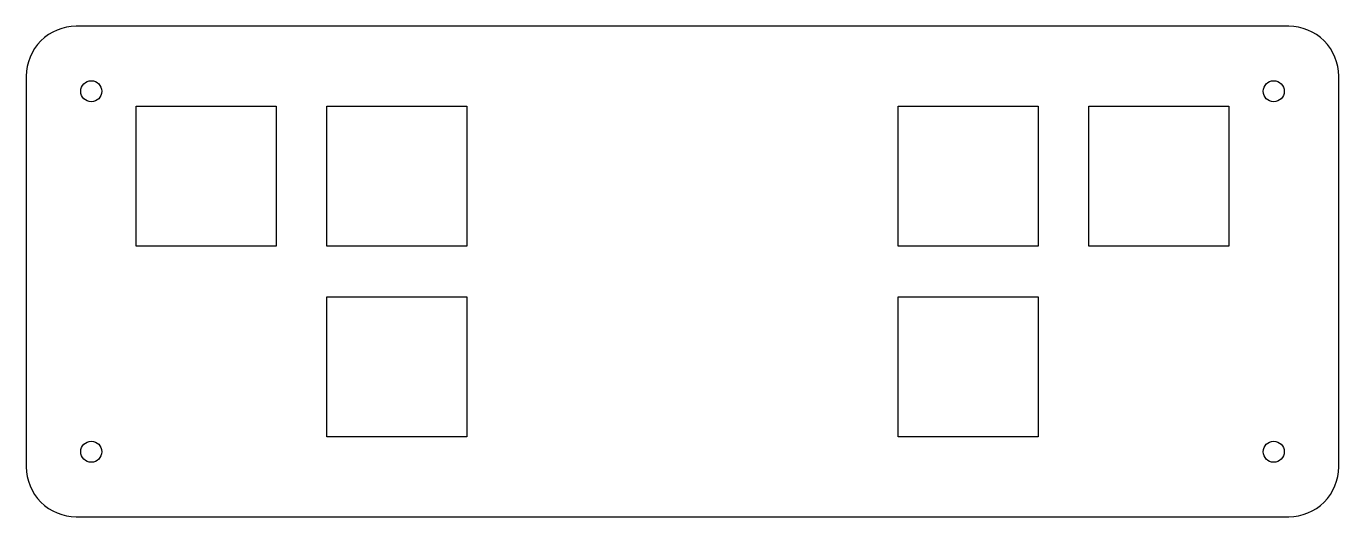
# Model space of a CAD drawing. Header units: millimetres. Extents: x -131 to 0, y -49 to 0.
import ezdxf

# ---------------------------------------------------------------- set-up
doc = ezdxf.new("R2010")
doc.units = ezdxf.units.MM
doc.layers.get('0').update_dxf_attribs({"linetype": 'CONTINUOUS'})

msp = doc.modelspace()

# ---------------------------------------------------------------- linework, layer by layer
msp.add_lwpolyline([(-126.25, 0, 0.414214), (-131.25, -5), (-131.25, -44.05, 0.414214), (-126.25, -49.05), (-5, -49.05, 0.414214), (0, -44.05), (0, -5, 0.414214), (-5, 0)], format="xyb", close=True)
for points in [[(-106.25, -8), (-106.25, -22), (-120.25, -22), (-120.25, -8)], [(-87.2, -22), (-101.2, -22), (-101.2, -8), (-87.2, -8)], [(-44.05, -22), (-44.05, -8), (-30.05, -8), (-30.05, -22)], [(-25, -8), (-11, -8), (-11, -22), (-25, -22)], [(-101.2, -41.05), (-101.2, -27.05), (-87.2, -27.05), (-87.2, -41.05)], [(-44.05, -27.05), (-30.05, -27.05), (-30.05, -41.05), (-44.05, -41.05)]]:
    msp.add_lwpolyline(points, close=True)
for centre in [(-124.75, -6.5), (-6.5, -6.5), (-124.75, -42.55), (-6.5, -42.55)]:
    msp.add_circle(centre, 1.05)

doc.saveas('drawing.dxf')
